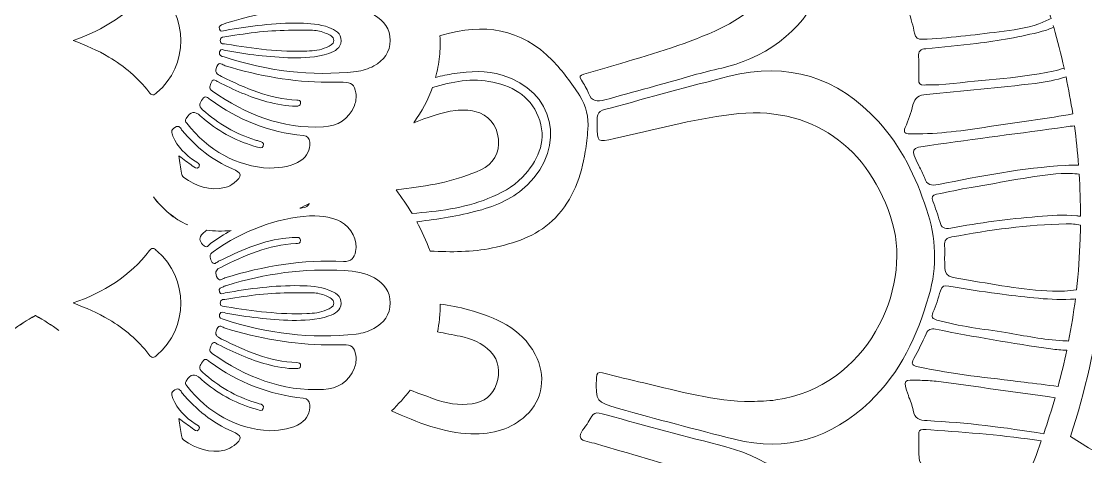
# Model space of a CAD drawing. Extents: x 705 to 8445, y -5934 to -84.
# Drawn here: x 7643.6 to 8133, y -932.6 to -732.3 of the extents above; entities that cross this region are included whole.
import ezdxf

# ---------------------------------------------------------------- set-up
doc = ezdxf.new("R2010")
doc.units = 0
doc.header["$MEASUREMENT"] = 0
doc.layers.add('Layer 1', color=7, linetype='Continuous')

# ---------------------------------------------------------------- blocks, each defined once
blk = doc.blocks.new('block 36')
at = {"layer": 'Layer 1', "lineweight": 0}
for points, knots in [([(8407.41, -639.1), (8384.61, -597.14), (8350.92, -557.08), (8310.01, -523.26), (8225.24, -453.22), (8114.63, -393.43), (7990.01, -350.27), (7990.01, -350.27), (7990.01, -350.25), (7990.01, -350.25), (7989.56, -348.29), (7988.99, -346.27), (7988.29, -344.21), (7986.75, -339.66), (7984.08, -333.09), (7978.64, -328.58), (7977.95, -328), (7977.23, -327.47), (7976.49, -327), (7976.49, -327), (7976.49, -327), (7976.48, -327), (7978.02, -308.1), (7974.42, -288.74), (7965.71, -269.33), (7961.26, -259.39), (7953.88, -252.44), (7946.75, -245.72), (7941.01, -240.31), (7935.58, -235.19), (7931.94, -228.82), (7930.86, -226.92), (7929.94, -224.87), (7928.96, -222.69), (7927.7, -219.87), (7926.38, -216.96), (7924.62, -214.13), (7917.57, -202.87), (7906.04, -196.8), (7894.77, -193.55), (7894.77, -193.55), (7893.39, -191.5), (7893.39, -191.5), (7850.97, -126.97), (7786.83, -102.16), (7740.49, -92.73), (7699.6, -84.39), (7665.74, -86.15), (7653.87, -87.19), (7653.82, -87.13), (7653.79, -87.09), (7653.76, -87.06), (7653.76, -87.06), (7653.58, -87.21), (7653.58, -87.21), (7652.01, -87.36), (7650.84, -87.48), (7650.14, -87.56), (7649.43, -87.48), (7648.26, -87.36), (7646.7, -87.21), (7646.7, -87.21), (7646.51, -87.06), (7646.51, -87.06), (7646.48, -87.09), (7646.45, -87.13), (7646.4, -87.19), (7634.53, -86.15), (7600.67, -84.39), (7559.78, -92.73), (7513.44, -102.16), (7449.3, -126.97), (7406.9, -191.48), (7406.9, -191.48), (7405.52, -193.55), (7405.52, -193.55), (7394.23, -196.8), (7382.7, -202.87), (7375.65, -214.13), (7373.89, -216.96), (7372.58, -219.87), (7371.31, -222.69), (7370.33, -224.87), (7369.41, -226.92), (7368.33, -228.82), (7364.69, -235.19), (7359.26, -240.31), (7353.52, -245.72), (7346.39, -252.44), (7339.01, -259.39), (7334.56, -269.33), (7325.85, -288.74), (7322.25, -308.1), (7323.79, -327), (7323.78, -327), (7323.78, -327), (7323.78, -327), (7323.05, -327.47), (7322.32, -327.99), (7321.63, -328.58), (7316.19, -333.09), (7313.52, -339.65), (7311.98, -344.21), (7311.29, -346.27), (7310.71, -348.29), (7310.26, -350.25), (7310.26, -350.25), (7310.26, -350.27), (7310.26, -350.27), (7185.64, -393.43), (7075.03, -453.22), (6990.26, -523.26), (6949.35, -557.08), (6915.66, -597.14), (6892.86, -639.1), (6867.06, -686.53), (6854.92, -735.81), (6856.74, -785.55), (6858.47, -832.44), (6871.11, -881.24), (6894.31, -930.56), (6926.3, -998.52), (6976.91, -1064.15), (7044.73, -1125.62), (7089.41, -1166.12), (7138.87, -1201.57), (7186.72, -1235.86), (7232.05, -1268.36), (7278.94, -1301.97), (7321.49, -1339.71), (7399.07, -1408.49), (7450.5, -1474.94), (7478.64, -1542.74), (7474.81, -1548.78), (7471.23, -1555.62), (7468.57, -1563.02), (7467.16, -1562.92), (7465.6, -1562.85), (7464, -1562.85), (7458.13, -1562.85), (7451.7, -1563.94), (7449.97, -1569.72), (7449.48, -1571.39), (7449.45, -1572.94), (7449.41, -1574.32), (7449.41, -1574.65), (7449.4, -1574.97), (7449.39, -1575.28), (7449.21, -1578.99), (7447.84, -1582.95), (7445.33, -1587.05), (7444.38, -1588.6), (7443.35, -1590.14), (7442.28, -1591.64), (7441.6, -1592.59), (7440.89, -1593.54), (7440.16, -1594.48), (7432.92, -1603.87), (7423.69, -1612.4), (7414.7, -1620.7), (7414.7, -1620.7), (7410.61, -1624.5), (7410.61, -1624.5), (7400.29, -1634.07), (7389.62, -1643.97), (7377.62, -1650.59), (7374.23, -1652.48), (7370.13, -1656.81), (7369.83, -1666.79), (7369.1, -1691.36), (7390.95, -1735.67), (7410.5, -1750.55), (7391.65, -1786.38), (7369.15, -1837.42), (7349.91, -1904.23), (7325.13, -1990.3), (7310.44, -2085.45), (7306.26, -2187.05), (7302.77, -2272.07), (7306.67, -2361.81), (7317.87, -2455.11), (7313.34, -2458.43), (7308.34, -2461.58), (7302.61, -2464.72), (7276.21, -2479.19), (7247.58, -2484.35), (7222, -2479.25), (7187.79, -2472.45), (7160.64, -2452.75), (7141.3, -2420.72), (7104.66, -2360.07), (7103.99, -2265.76), (7122.25, -2203.95), (7141.86, -2137.67), (7181.08, -2071.38), (7245.73, -1995.32), (7250.18, -1990.08), (7254.67, -1984.87), (7259.18, -1979.66), (7283.57, -1951.39), (7308.78, -1922.17), (7326.61, -1888.58), (7350.74, -1843.05), (7356.31, -1794.98), (7341.87, -1756.7), (7341.87, -1756.7), (7331.37, -1728.9), (7331.37, -1728.9), (7331.37, -1728.9), (7333.8, -1758.52), (7333.8, -1758.52), (7336.72, -1794.26), (7322.12, -1826.76), (7309.35, -1847.74), (7289.24, -1880.81), (7261.11, -1908.95), (7233.89, -1936.17), (7222.68, -1947.4), (7211.07, -1959.02), (7200.2, -1970.8), (7135.89, -2040.52), (7089.19, -2104.07), (7057.43, -2165.11), (7014.7, -2247.19), (6999.21, -2325.56), (7011.4, -2398), (7031.15, -2515.4), (7130.49, -2607.87), (7220.17, -2647.42), (7252.4, -2661.63), (7282.45, -2668.81), (7308.01, -2668.81), (7326.56, -2668.81), (7342.74, -2665.03), (7355.66, -2657.4), (7355.66, -2657.42), (7355.66, -2657.42), (7355.66, -2657.42), (7362.53, -2679.36), (7370.34, -2699.79), (7379.03, -2718.56), (7399.29, -2762.32), (7425.1, -2798.69), (7455.73, -2826.65), (7489.46, -2857.45), (7533.52, -2880.64), (7586.71, -2895.59), (7629.05, -2907.49), (7676.23, -2913.71), (7723.76, -2913.71), (7727.22, -2913.71), (7730.69, -2913.68), (7734.15, -2913.61), (7865.4, -2911.1), (7997.29, -2856.35), (8095.98, -2763.41), (8133.64, -2727.95), (8162.82, -2687.49), (8180.37, -2646.4), (8200.65, -2598.94), (8205.83, -2551.02), (8195.77, -2503.97), (8175.91, -2411.09), (8113.39, -2334), (8019.73, -2286.89), (7937.77, -2245.67), (7840.02, -2231.14), (7749.63, -2246.42), (7755.8, -2235.1), (7762.02, -2223.86), (7768.23, -2212.7), (7787.04, -2178.83), (7806.49, -2143.79), (7823.28, -2107.91), (7860.37, -2028.64), (7882.39, -1957.48), (7890.63, -1890.34), (7895.73, -1848.73), (7897.28, -1796.91), (7884.85, -1750.08), (7904.12, -1735.61), (7925.68, -1692.46), (7925.68, -1667.69), (7925.68, -1667.28), (7925.68, -1666.88), (7925.67, -1666.48), (7925.37, -1656.52), (7921.27, -1652.21), (7917.88, -1650.33), (7905.87, -1643.73), (7895.21, -1633.85), (7884.89, -1624.31), (7884.89, -1624.31), (7880.78, -1620.52), (7880.78, -1620.52), (7869.49, -1610.12), (7857.81, -1599.36), (7850.16, -1586.97), (7847.65, -1582.89), (7846.29, -1578.95), (7846.11, -1575.25), (7846.1, -1574.94), (7846.09, -1574.61), (7846.09, -1574.29), (7846.05, -1572.92), (7846.01, -1571.37), (7845.52, -1569.7), (7843.8, -1563.98), (7837.45, -1562.87), (7831.63, -1562.85), (7828.98, -1555.53), (7825.42, -1548.75), (7821.63, -1542.74), (7849.76, -1474.94), (7901.2, -1408.49), (7978.78, -1339.71), (8021.33, -1301.97), (8068.22, -1268.36), (8113.56, -1235.86), (8161.4, -1201.57), (8210.86, -1166.12), (8255.55, -1125.62), (8323.36, -1064.15), (8373.97, -998.52), (8405.96, -930.56), (8429.16, -881.24), (8441.8, -832.45), (8443.53, -785.55), (8445.35, -735.81), (8433.21, -686.53), (8407.41, -639.1)], [0, 0, 0, 0, 1, 1, 1, 2, 2, 2, 3, 3, 3, 4, 4, 4, 5, 5, 5, 6, 6, 6, 7, 7, 7, 8, 8, 8, 9, 9, 9, 10, 10, 10, 11, 11, 11, 12, 12, 12, 13, 13, 13, 14, 14, 14, 15, 15, 15, 16, 16, 16, 17, 17, 17, 18, 18, 18, 19, 19, 19, 20, 20, 20, 21, 21, 21, 22, 22, 22, 23, 23, 23, 24, 24, 24, 25, 25, 25, 26, 26, 26, 27, 27, 27, 28, 28, 28, 29, 29, 29, 30, 30, 30, 31, 31, 31, 32, 32, 32, 33, 33, 33, 34, 34, 34, 35, 35, 35, 36, 36, 36, 37, 37, 37, 38, 38, 38, 39, 39, 39, 40, 40, 40, 41, 41, 41, 42, 42, 42, 43, 43, 43, 44, 44, 44, 45, 45, 45, 46, 46, 46, 47, 47, 47, 48, 48, 48, 49, 49, 49, 50, 50, 50, 51, 51, 51, 52, 52, 52, 53, 53, 53, 54, 54, 54, 55, 55, 55, 56, 56, 56, 57, 57, 57, 58, 58, 58, 59, 59, 59, 60, 60, 60, 61, 61, 61, 62, 62, 62, 63, 63, 63, 64, 64, 64, 65, 65, 65, 66, 66, 66, 67, 67, 67, 68, 68, 68, 69, 69, 69, 70, 70, 70, 71, 71, 71, 72, 72, 72, 73, 73, 73, 74, 74, 74, 75, 75, 75, 76, 76, 76, 77, 77, 77, 78, 78, 78, 79, 79, 79, 80, 80, 80, 81, 81, 81, 82, 82, 82, 83, 83, 83, 84, 84, 84, 85, 85, 85, 86, 86, 86, 87, 87, 87, 88, 88, 88, 89, 89, 89, 90, 90, 90, 91, 91, 91, 92, 92, 92, 93, 93, 93, 94, 94, 94, 95, 95, 95, 96, 96, 96, 97, 97, 97, 98, 98, 98, 99, 99, 99, 100, 100, 100, 101, 101, 101, 102, 102, 102, 103, 103, 103, 104, 104, 104, 105, 105, 105, 106, 106, 106, 107, 107, 107, 108, 108, 108, 109, 109, 109, 110, 110, 110, 110]), ([(7901.13, -759.48), (7900, -757.79), (7900.4, -757.15), (7902.31, -756.62), (7907.99, -755.07), (7913.63, -753.35), (7919.28, -751.68), (7934.89, -747.06), (7950.45, -742.48), (7965.29, -735.53), (8008.84, -715.11), (8012.11, -656.62), (7983.27, -630.95), (7980.44, -628.45), (7977.79, -625.75), (7974.92, -623.3), (7963.55, -613.65), (7950.34, -609.14), (7935.46, -609.35), (7917.95, -609.57), (7902.89, -615.67), (7889.83, -627.4), (7876.49, -639.39), (7863.15, -651.37), (7850.07, -663.66), (7847.54, -666.03), (7846.54, -665.71), (7845.17, -662.8), (7843.88, -660.03), (7842.25, -657.39), (7840.56, -654.84), (7839.5, -653.24), (7839.81, -652.39), (7841.39, -651.52), (7843.67, -650.24), (7845.52, -648.41), (7847.41, -646.63), (7861.09, -633.77), (7873.88, -620), (7887.55, -607.17), (7903.93, -591.81), (7923.34, -585.97), (7945.65, -590.76), (7966.83, -595.3), (7984.15, -606.41), (7998.91, -621.84), (8007.85, -631.18), (8013.55, -642.33), (8016.04, -655.04), (8017.63, -663.15), (8018.5, -671.36), (8018.93, -679.62), (8019.23, -687.93), (8018.26, -696.11), (8016.16, -704.15), (8010.7, -725.12), (7998.88, -740.81), (7978.64, -749.63), (7970.24, -753.28), (7961.22, -754.66), (7952.5, -757.18), (7939.02, -761.07), (7925.47, -764.7), (7911.95, -768.5), (7908.51, -769.47), (7905.84, -769.35), (7904.41, -765.34), (7903.67, -763.27), (7902.35, -761.36), (7901.13, -759.48)], [0, 0, 0, 0, 1, 1, 1, 2, 2, 2, 3, 3, 3, 4, 4, 4, 5, 5, 5, 6, 6, 6, 7, 7, 7, 8, 8, 8, 9, 9, 9, 10, 10, 10, 11, 11, 11, 12, 12, 12, 13, 13, 13, 14, 14, 14, 15, 15, 15, 16, 16, 16, 17, 17, 17, 18, 18, 18, 19, 19, 19, 20, 20, 20, 21, 21, 21, 22, 22, 22, 23, 23, 23, 23]), ([(8111.5, -733.46), (8105.59, -735.6), (8099.38, -736.48), (8093.18, -737.19), (8081.46, -738.53), (8069.78, -740.2), (8057.98, -740.6), (8055.82, -740.67), (8054.78, -739.99), (8054.33, -737.82), (8053.63, -734.48), (8052.73, -731.16), (8051.67, -727.91), (8050.88, -725.49), (8051.57, -724.31), (8053.89, -723.32), (8064.84, -718.67), (8075.73, -713.86), (8086.66, -709.12), (8093.26, -706.26), (8099.93, -703.62), (8107.12, -702.96), (8109.4, -708.54), (8111.54, -714.18), (8113.5, -719.87), (8113.5, -719.87), (8113.76, -721.07), (8113.76, -721.07), (8113.81, -721.05), (8113.85, -721.04), (8113.9, -721.03), (8115.02, -724.34), (8116.07, -727.66), (8117.09, -731), (8115.31, -731.96), (8113.44, -732.77), (8111.5, -733.46)], [0, 0, 0, 0, 1, 1, 1, 2, 2, 2, 3, 3, 3, 4, 4, 4, 5, 5, 5, 6, 6, 6, 7, 7, 7, 8, 8, 8, 9, 9, 9, 10, 10, 10, 11, 11, 11, 12, 12, 12, 12]), ([(7702.61, -717.05), (7704.15, -715.04), (7705.02, -716.38), (7706.1, -717.3), (7720.6, -729.6), (7720.52, -752.9), (7706, -765.16), (7704.46, -766.46), (7703.61, -766.62), (7702.29, -764.85), (7697.29, -758.22), (7691.01, -753.02), (7683.91, -748.77), (7678.75, -745.68), (7673.23, -743.37), (7667.53, -741.15), (7681.55, -736.27), (7693.56, -728.8), (7702.61, -717.05)], [0, 0, 0, 0, 1, 1, 1, 2, 2, 2, 3, 3, 3, 4, 4, 4, 5, 5, 5, 6, 6, 6, 6]), ([(7805.7, -752.86), (7803.19, -754.27), (7800.42, -755.11), (7797.59, -755.44), (7776.87, -757.85), (7756.68, -755.13), (7736.92, -748.76), (7735.81, -748.41), (7734.2, -748.21), (7734.76, -746.36), (7735.32, -744.58), (7736.68, -745.66), (7737.64, -745.82), (7747.41, -747.57), (7757.24, -748.81), (7768.24, -749.15), (7773.21, -749.1), (7779.28, -749.15), (7785.07, -747.09), (7787.85, -746.11), (7790.55, -744.62), (7790.66, -741.33), (7790.78, -737.79), (7787.95, -736.28), (7785.09, -735.2), (7780.76, -733.59), (7776.2, -733.26), (7771.63, -733.19), (7760.07, -733), (7748.67, -734.54), (7737.31, -736.54), (7736.44, -736.7), (7735.26, -737.58), (7734.75, -735.98), (7734.24, -734.37), (7735.5, -734.07), (7736.55, -733.64), (7737.08, -733.41), (7737.6, -733.21), (7738.15, -733.05), (7755.72, -727.56), (7773.72, -725.19), (7792.11, -726.22), (7796.91, -726.48), (7801.69, -727.14), (7805.95, -729.57), (7810.4, -732.1), (7813.27, -735.85), (7813.25, -741.12), (7813.25, -746.53), (7810.3, -750.3), (7805.7, -752.86)], [0, 0, 0, 0, 1, 1, 1, 2, 2, 2, 3, 3, 3, 4, 4, 4, 5, 5, 5, 6, 6, 6, 7, 7, 7, 8, 8, 8, 9, 9, 9, 10, 10, 10, 11, 11, 11, 12, 12, 12, 13, 13, 13, 14, 14, 14, 15, 15, 15, 16, 16, 16, 17, 17, 17, 17]), ([(7836.13, -739), (7836.41, -738.92), (7836.7, -738.82), (7836.97, -738.72), (7856.15, -732.99), (7873.37, -735.53), (7887.82, -750.36), (7892.63, -755.28), (7896.7, -760.75), (7900.36, -766.56), (7903.38, -771.34), (7904.56, -776.53), (7904.12, -782.09), (7903.86, -785.51), (7903.5, -788.92), (7902.94, -792.28), (7901.04, -803.64), (7897.38, -814.26), (7889.17, -822.73), (7881.74, -830.4), (7872.11, -833.91), (7862, -836.22), (7852.64, -838.38), (7843.08, -838.6), (7833.51, -838.08), (7833.51, -838.08), (7831.58, -838.08), (7831.58, -838.08), (7829.85, -833.32), (7827.75, -828.8), (7825.44, -824.57), (7825.62, -824.54), (7825.79, -824.53), (7825.97, -824.51), (7835.33, -823.29), (7844.63, -821.92), (7853.77, -819.44), (7862.23, -817.13), (7870.01, -813.67), (7876.36, -807.54), (7894.59, -789.91), (7888.65, -764.17), (7864.75, -757.1), (7857.46, -754.94), (7850.05, -755.22), (7842.64, -756.37), (7839.74, -756.82), (7836.9, -757.43), (7834.11, -758.17), (7834.96, -755.03), (7835.57, -751.84), (7835.9, -748.57), (7836.23, -745.33), (7836.28, -742.14), (7836.13, -739)], [0, 0, 0, 0, 1, 1, 1, 2, 2, 2, 3, 3, 3, 4, 4, 4, 5, 5, 5, 6, 6, 6, 7, 7, 7, 8, 8, 8, 9, 9, 9, 10, 10, 10, 11, 11, 11, 12, 12, 12, 13, 13, 13, 14, 14, 14, 15, 15, 15, 16, 16, 16, 17, 17, 17, 18, 18, 18, 18]), ([(7735.01, -741.23), (7734.96, -739.14), (7736.98, -739.61), (7738.11, -739.4), (7748.1, -737.61), (7758.17, -736.47), (7768.32, -736.43), (7771.4, -736.43), (7774.48, -736.39), (7777.55, -736.46), (7779.73, -736.51), (7781.84, -737.01), (7783.83, -737.9), (7785.38, -738.59), (7787.33, -739.23), (7787.29, -741.23), (7787.26, -743.03), (7785.44, -743.66), (7784, -744.32), (7781.14, -745.63), (7778.07, -745.92), (7774.99, -746.03), (7762.51, -746.44), (7750.2, -744.98), (7737.95, -742.85), (7736.86, -742.66), (7735.06, -743.04), (7735.01, -741.23)], [0, 0, 0, 0, 1, 1, 1, 2, 2, 2, 3, 3, 3, 4, 4, 4, 5, 5, 5, 6, 6, 6, 7, 7, 7, 8, 8, 8, 9, 9, 9, 9]), ([(8118.08, -734.33), (8118.16, -734.58), (8118.23, -734.83), (8118.3, -735.09), (8118.3, -735.09), (8118.29, -735.09), (8118.29, -735.09), (8120.08, -741.3), (8121.68, -747.57), (8123.09, -753.88), (8123.09, -753.88), (8123.1, -753.88), (8123.1, -753.88), (8123.15, -754.08), (8123.2, -754.29), (8123.23, -754.5), (8123.18, -754.28), (8123.14, -754.08), (8123.09, -753.88), (8121.48, -754.39), (8119.84, -754.87), (8118.11, -755.22), (8100.78, -758.89), (8083.02, -759.52), (8065.44, -761.63), (8063.2, -761.63), (8060.95, -761.54), (8058.72, -761.67), (8056.86, -761.77), (8056.2, -761.05), (8056.24, -759.23), (8056.31, -755.69), (8056.44, -752.13), (8056.2, -748.61), (8056.02, -745.98), (8057.05, -745.14), (8059.53, -744.93), (8067.29, -744.24), (8075.04, -743.47), (8082.76, -742.53), (8092.95, -741.28), (8103.07, -739.57), (8113.01, -736.95), (8114.88, -736.46), (8116.63, -735.84), (8118.29, -735.09), (8118.22, -734.83), (8118.15, -734.58), (8118.08, -734.33)], [0, 0, 0, 0, 1, 1, 1, 2, 2, 2, 3, 3, 3, 4, 4, 4, 5, 5, 5, 6, 6, 6, 7, 7, 7, 8, 8, 8, 9, 9, 9, 10, 10, 10, 11, 11, 11, 12, 12, 12, 13, 13, 13, 14, 14, 14, 15, 15, 15, 16, 16, 16, 16]), ([(7796.79, -771.02), (7794.27, -777.56), (7789.07, -780.52), (7782.5, -780.89), (7763.46, -781.94), (7746.86, -775.13), (7731.52, -764.49), (7729.55, -763.13), (7730.45, -761.82), (7731.09, -760.4), (7731.96, -758.41), (7733.13, -759.73), (7734.12, -760.22), (7741.37, -763.8), (7748.68, -767.24), (7756.54, -769.34), (7760.94, -770.53), (7765.41, -771.36), (7770.01, -771.34), (7770.94, -771.34), (7771.91, -771.24), (7772.06, -770.04), (7772.21, -768.73), (7771.23, -768.6), (7770.28, -768.55), (7757.78, -768.06), (7746.67, -763.17), (7735.69, -757.74), (7733.52, -756.67), (7732.36, -755.69), (7733.5, -753.15), (7734.65, -750.58), (7736.23, -752.39), (7737.43, -752.75), (7752.75, -757.52), (7768.38, -760.26), (7784.44, -760.4), (7786.84, -760.4), (7789.23, -760.43), (7791.62, -760.39), (7795.49, -760.34), (7796.81, -761.44), (7797.45, -765.32), (7797.76, -767.27), (7797.51, -769.17), (7796.79, -771.02)], [0, 0, 0, 0, 1, 1, 1, 2, 2, 2, 3, 3, 3, 4, 4, 4, 5, 5, 5, 6, 6, 6, 7, 7, 7, 8, 8, 8, 9, 9, 9, 10, 10, 10, 11, 11, 11, 12, 12, 12, 13, 13, 13, 14, 14, 14, 15, 15, 15, 15]), ([(7971.53, -924.61), (7953.68, -920.15), (7935.92, -915.36), (7918.2, -910.4), (7907.75, -907.47), (7907.83, -907.42), (7908.07, -896.36), (7908.12, -894.08), (7908.67, -893.48), (7910.92, -894.08), (7917.2, -895.71), (7923.52, -897.19), (7929.83, -898.68), (7946.12, -902.52), (7962.3, -907.08), (7979.25, -907.28), (7983.02, -907.06), (7986.81, -907.07), (7990.54, -906.54), (8032.64, -900.67), (8052.88, -855.43), (8044.23, -825.41), (8034.05, -790.15), (8006.51, -770.38), (7970.1, -775.14), (7951.98, -777.5), (7934.25, -782.21), (7916.42, -786.23), (7908.37, -788.05), (7908.38, -788.09), (7908.37, -779.93), (7908.37, -773.93), (7908.34, -773.87), (7914.37, -772.25), (7932.59, -767.33), (7950.76, -762.24), (7969.06, -757.65), (7995.99, -750.87), (8018.92, -757.86), (8037.69, -778.42), (8048.32, -790.07), (8054.88, -803.87), (8059.83, -818.71), (8064.27, -832.02), (8064.88, -844.97), (8060.9, -858.61), (8055.54, -877.07), (8047.92, -894), (8033.69, -907.4), (8015.97, -924.07), (7995.56, -930.62), (7971.53, -924.61)], [0, 0, 0, 0, 1, 1, 1, 2, 2, 2, 3, 3, 3, 4, 4, 4, 5, 5, 5, 6, 6, 6, 7, 7, 7, 8, 8, 8, 9, 9, 9, 10, 10, 10, 11, 11, 11, 12, 12, 12, 13, 13, 13, 14, 14, 14, 15, 15, 15, 16, 16, 16, 17, 17, 17, 17]), ([(7820.77, -809.24), (7832.49, -807.73), (7844.12, -805.69), (7854.95, -800.66), (7860.7, -797.98), (7863.64, -792.76), (7863.01, -786.63), (7862.31, -779.86), (7858.5, -775.33), (7852.16, -773.79), (7849.26, -773.09), (7846.34, -773.03), (7843.37, -773.36), (7836.59, -774.12), (7830.35, -776.7), (7824.05, -779.04), (7827.76, -773.84), (7830.65, -768.4), (7832.67, -762.75), (7841.72, -760.09), (7850.94, -758.29), (7860.41, -760.3), (7870.55, -762.44), (7878.76, -767.66), (7882.01, -778.04), (7885.23, -788.3), (7880.89, -796.73), (7874, -804.07), (7869.63, -808.72), (7864.02, -811.53), (7858.19, -813.89), (7846.95, -818.45), (7835.14, -819.66), (7823.3, -820.81), (7820.95, -816.87), (7818.48, -813.22), (7816.02, -809.94), (7816.02, -809.94), (7816.03, -809.94), (7816.03, -809.94), (7817.61, -809.68), (7819.18, -809.44), (7820.77, -809.24)], [0, 0, 0, 0, 1, 1, 1, 2, 2, 2, 3, 3, 3, 4, 4, 4, 5, 5, 5, 6, 6, 6, 7, 7, 7, 8, 8, 8, 9, 9, 9, 10, 10, 10, 11, 11, 11, 12, 12, 12, 13, 13, 13, 14, 14, 14, 14]), ([(8092.9, -780.18), (8081.35, -781.81), (8069.83, -783.85), (8058.12, -784.05), (8056.12, -784.05), (8054.12, -784), (8052.11, -784.06), (8049.94, -784.12), (8049.07, -783.57), (8050.04, -781.19), (8051.42, -777.81), (8052.73, -774.36), (8053.6, -770.83), (8054.45, -767.38), (8056.32, -766.3), (8059.75, -765.97), (8076.44, -764.46), (8093.11, -762.8), (8109.76, -760.92), (8114.78, -760.34), (8119.53, -759.34), (8123.96, -757.89), (8125.14, -763.55), (8126.19, -769.26), (8127.06, -774.98), (8115.72, -776.92), (8104.31, -778.57), (8092.9, -780.18)], [0, 0, 0, 0, 1, 1, 1, 2, 2, 2, 3, 3, 3, 4, 4, 4, 5, 5, 5, 6, 6, 6, 7, 7, 7, 8, 8, 8, 9, 9, 9, 9]), ([(7772.14, -796.37), (7768.11, -799.18), (7763.44, -799.54), (7757.88, -799.93), (7742.54, -799.02), (7729.62, -791.92), (7719.68, -779.19), (7719.14, -778.51), (7718.88, -777.95), (7719.43, -777.07), (7721.52, -773.69), (7723.16, -773.38), (7726.06, -775.95), (7726.67, -776.47), (7727.27, -777), (7727.88, -777.51), (7735.07, -783.49), (7743.18, -787.72), (7752.2, -790.21), (7753.14, -790.46), (7754.36, -791.07), (7754.85, -789.72), (7755.4, -788.21), (7754.15, -787.8), (7753.02, -787.46), (7752.47, -787.29), (7751.92, -787.18), (7751.37, -787), (7742.21, -784.16), (7734.15, -779.42), (7727.01, -772.99), (7724.91, -771.12), (7725.75, -769.91), (7726.92, -768.17), (7728.37, -766.02), (7729.39, -767.57), (7730.48, -768.37), (7743.27, -777.69), (7757.49, -783.35), (7773.25, -784.94), (7775.28, -785.16), (7776.07, -786.11), (7776.23, -787.93), (7776.57, -791.57), (7775.1, -794.32), (7772.14, -796.37)], [0, 0, 0, 0, 1, 1, 1, 2, 2, 2, 3, 3, 3, 4, 4, 4, 5, 5, 5, 6, 6, 6, 7, 7, 7, 8, 8, 8, 9, 9, 9, 10, 10, 10, 11, 11, 11, 12, 12, 12, 13, 13, 13, 14, 14, 14, 15, 15, 15, 15]), ([(7717.65, -782.59), (7724.04, -790.19), (7731.5, -796.35), (7740.74, -800.2), (7745.12, -802.04), (7745.31, -803.65), (7741.48, -806.67), (7740.2, -807.67), (7738.78, -808.4), (7737.23, -808.79), (7730.13, -810.57), (7724.05, -808.08), (7718.33, -804.18), (7717.63, -803.7), (7717.37, -802.98), (7717.26, -802.15), (7716.94, -799.68), (7716.55, -797.22), (7716.13, -794.23), (7718.44, -795.96), (7720.3, -797.42), (7722.25, -798.75), (7723.11, -799.33), (7724.27, -800.61), (7725.19, -799.37), (7726.37, -797.78), (7724.52, -797.33), (7723.58, -796.71), (7719.14, -793.75), (7715.45, -790.16), (7713.35, -785.14), (7712.71, -783.6), (7712.26, -782.33), (7714.23, -781.14), (7716.36, -779.83), (7716.84, -781.64), (7717.65, -782.59)], [0, 0, 0, 0, 1, 1, 1, 2, 2, 2, 3, 3, 3, 4, 4, 4, 5, 5, 5, 6, 6, 6, 7, 7, 7, 8, 8, 8, 9, 9, 9, 10, 10, 10, 11, 11, 11, 12, 12, 12, 12]), ([(8058.89, -804.26), (8058.3, -802.36), (8057.18, -800.63), (8056.3, -798.83), (8052.39, -790.77), (8052.37, -790.66), (8061.19, -789.43), (8082.11, -786.53), (8103.04, -783.81), (8123.96, -780.9), (8125.26, -780.71), (8126.56, -780.57), (8127.84, -780.46), (8128.65, -786.47), (8129.28, -792.51), (8129.75, -798.58), (8127.78, -798.49), (8125.78, -798.5), (8123.76, -798.62), (8104.03, -799.81), (8084.67, -803.47), (8065.35, -807.42), (8062.07, -808.09), (8059.97, -807.77), (8058.89, -804.26)], [0, 0, 0, 0, 1, 1, 1, 2, 2, 2, 3, 3, 3, 4, 4, 4, 5, 5, 5, 6, 6, 6, 7, 7, 7, 8, 8, 8, 8]), ([(8128.92, -821.8), (8122.91, -821.13), (8116.9, -821.67), (8110.89, -822.16), (8097.48, -823.27), (8084.15, -824.96), (8070.94, -827.48), (8068.04, -828.03), (8066.62, -827.35), (8065.88, -824.42), (8065.07, -821.24), (8063.89, -818.14), (8062.71, -815.06), (8061.98, -813.16), (8062.35, -812.27), (8064.42, -811.88), (8069.77, -810.89), (8075.04, -809.61), (8080.39, -808.73), (8094.82, -806.41), (8109.13, -803.28), (8121.68, -802.33), (8124.59, -802.27), (8127.37, -802.36), (8130.02, -802.61), (8130.43, -809.07), (8130.62, -815.55), (8130.62, -822.04), (8130.07, -821.94), (8129.5, -821.87), (8128.92, -821.8)], [0, 0, 0, 0, 1, 1, 1, 2, 2, 2, 3, 3, 3, 4, 4, 4, 5, 5, 5, 6, 6, 6, 7, 7, 7, 8, 8, 8, 9, 9, 9, 10, 10, 10, 10]), ([(7720.24, -826.01), (7720.23, -826.02), (7720.22, -826.02), (7720.21, -826.03), (7713.76, -823.29), (7708.72, -818.72), (7704.35, -813.15), (7708.74, -818.71), (7713.8, -823.27), (7720.24, -826.01)], [0, 0, 0, 0, 1, 1, 1, 2, 2, 2, 3, 3, 3, 3]), ([(7775.99, -816.22), (7775.99, -816.22), (7775.99, -816.22), (7775.99, -816.23), (7775.55, -817.35), (7774.59, -818.01), (7772.74, -818.2), (7772.4, -818.23), (7772.07, -818.27), (7771.75, -818.32), (7773.14, -817.65), (7774.55, -816.94), (7775.99, -816.22)], [0, 0, 0, 0, 1, 1, 1, 2, 2, 2, 3, 3, 3, 4, 4, 4, 4]), ([(7733.4, -849.68), (7732.6, -847.44), (7733.32, -846.5), (7735.31, -845.52), (7746.3, -840.12), (7757.36, -835.05), (7769.9, -834.58), (7770.91, -834.54), (7772.18, -834.55), (7772.02, -833.05), (7771.89, -831.68), (7770.69, -831.69), (7769.65, -831.75), (7767.71, -831.86), (7765.77, -831.93), (7763.86, -832.21), (7753.33, -833.73), (7743.78, -838.05), (7734.37, -842.73), (7733.35, -843.24), (7732.11, -844.83), (7731.04, -842.63), (7730.23, -840.97), (7729.87, -839.7), (7731.83, -838.31), (7745.64, -828.52), (7760.94, -822.94), (7776.13, -821.83), (7782.89, -821.79), (7787.25, -822.71), (7790.42, -824.48), (7795.39, -827.26), (7798.47, -833.34), (7797.35, -838.24), (7796.68, -841.15), (7795.42, -842.94), (7791.79, -842.79), (7773.16, -841.97), (7755, -844.79), (7737.22, -850.4), (7735.99, -850.79), (7734.38, -852.45), (7733.4, -849.68)], [0, 0, 0, 0, 1, 1, 1, 2, 2, 2, 3, 3, 3, 4, 4, 4, 5, 5, 5, 6, 6, 6, 7, 7, 7, 8, 8, 8, 9, 9, 9, 10, 10, 10, 11, 11, 11, 12, 12, 12, 13, 13, 13, 14, 14, 14, 14]), ([(8296.66, -957.84), (8288.34, -958.36), (8279.47, -958.71), (8270.22, -958.75), (8228.1, -958.93), (8169.92, -952.79), (8125.98, -923.32), (8132.88, -902.32), (8137.64, -881.29), (8140.23, -860.34), (8155.49, -864.3), (8171.21, -865.98), (8186.8, -865.98), (8227.07, -865.98), (8266.66, -854.9), (8296.55, -843.61), (8320.03, -834.74), (8339.97, -824.96), (8354.11, -817.36), (8344.61, -865.86), (8324.1, -914.06), (8296.66, -957.84)], [0, 0, 0, 0, 1, 1, 1, 2, 2, 2, 3, 3, 3, 4, 4, 4, 5, 5, 5, 6, 6, 6, 7, 7, 7, 7]), ([(8117.78, -856.46), (8103.84, -855.97), (8090.2, -853.2), (8076.49, -850.98), (8068.16, -849.63), (8068.16, -849.6), (8068.16, -841.17), (8068.16, -839.29), (8068.31, -837.39), (8068.12, -835.53), (8067.88, -832.97), (8069.07, -831.98), (8071.43, -831.55), (8088.82, -828.36), (8106.3, -825.82), (8124.03, -825.53), (8126.25, -825.5), (8128.47, -825.65), (8130.62, -826.13), (8130.59, -828.21), (8130.56, -830.29), (8130.49, -832.37), (8130.24, -840.18), (8129.65, -848.01), (8128.77, -855.84), (8125.15, -856.53), (8121.47, -856.59), (8117.78, -856.46)], [0, 0, 0, 0, 1, 1, 1, 2, 2, 2, 3, 3, 3, 4, 4, 4, 5, 5, 5, 6, 6, 6, 7, 7, 7, 8, 8, 8, 9, 9, 9, 9]), ([(7727.02, -835.02), (7725.63, -833.18), (7725, -831.84), (7727.17, -829.91), (7727.75, -829.4), (7728.33, -828.91), (7728.92, -828.42), (7728.92, -828.42), (7728.93, -828.41), (7728.93, -828.41), (7732.4, -828.91), (7736.1, -828.97), (7740.08, -828.54), (7736.91, -830.28), (7733.84, -832.25), (7730.84, -834.41), (7729.81, -835.16), (7728.77, -837.34), (7727.02, -835.02)], [0, 0, 0, 0, 1, 1, 1, 2, 2, 2, 3, 3, 3, 4, 4, 4, 5, 5, 5, 6, 6, 6, 6]), ([(7702.61, -837.82), (7704.15, -835.82), (7705.02, -837.15), (7706.1, -838.07), (7720.6, -850.37), (7720.52, -873.67), (7706, -885.94), (7704.46, -887.24), (7703.61, -887.4), (7702.29, -885.63), (7697.29, -879), (7691.01, -873.79), (7683.91, -869.55), (7678.75, -866.46), (7673.23, -864.14), (7667.53, -861.92), (7681.55, -857.04), (7693.56, -849.57), (7702.61, -837.82)], [0, 0, 0, 0, 1, 1, 1, 2, 2, 2, 3, 3, 3, 4, 4, 4, 5, 5, 5, 6, 6, 6, 6]), ([(7805.7, -873.64), (7803.19, -875.05), (7800.42, -875.88), (7797.59, -876.22), (7776.87, -878.63), (7756.68, -875.91), (7736.92, -869.53), (7735.81, -869.19), (7734.2, -868.99), (7734.76, -867.14), (7735.32, -865.36), (7736.68, -866.43), (7737.64, -866.6), (7747.41, -868.34), (7757.24, -869.58), (7768.24, -869.93), (7773.21, -869.88), (7779.28, -869.93), (7785.07, -867.86), (7787.85, -866.89), (7790.55, -865.39), (7790.66, -862.1), (7790.78, -858.57), (7787.95, -857.05), (7785.09, -855.98), (7780.76, -854.37), (7776.2, -854.04), (7771.63, -853.96), (7760.07, -853.77), (7748.67, -855.31), (7737.31, -857.32), (7736.44, -857.47), (7735.26, -858.36), (7734.75, -856.76), (7734.24, -855.15), (7735.5, -854.85), (7736.55, -854.42), (7737.08, -854.19), (7737.6, -853.99), (7738.15, -853.82), (7755.72, -848.33), (7773.72, -845.97), (7792.11, -847), (7796.91, -847.26), (7801.69, -847.92), (7805.95, -850.35), (7810.4, -852.88), (7813.27, -856.63), (7813.25, -861.9), (7813.25, -867.3), (7810.3, -871.07), (7805.7, -873.64)], [0, 0, 0, 0, 1, 1, 1, 2, 2, 2, 3, 3, 3, 4, 4, 4, 5, 5, 5, 6, 6, 6, 7, 7, 7, 8, 8, 8, 9, 9, 9, 10, 10, 10, 11, 11, 11, 12, 12, 12, 13, 13, 13, 14, 14, 14, 15, 15, 15, 16, 16, 16, 17, 17, 17, 17]), ([(8122.53, -879.33), (8113.69, -878.77), (8104.99, -877.02), (8096.27, -875.56), (8085.7, -873.79), (8074.98, -872.78), (8064.63, -869.76), (8062.59, -869.18), (8061.94, -868.45), (8062.8, -866.33), (8064.11, -863.06), (8065.27, -859.69), (8066.24, -856.29), (8066.88, -854.04), (8068.03, -853.8), (8070.14, -854.16), (8077.57, -855.44), (8085.02, -856.67), (8092.51, -857.62), (8103.62, -859.01), (8114.75, -860.6), (8125.99, -860.23), (8126.76, -860.19), (8127.53, -860.13), (8128.27, -860.06), (8127.44, -866.5), (8126.41, -872.96), (8125.14, -879.41), (8124.27, -879.39), (8123.41, -879.39), (8122.53, -879.33)], [0, 0, 0, 0, 1, 1, 1, 2, 2, 2, 3, 3, 3, 4, 4, 4, 5, 5, 5, 6, 6, 6, 7, 7, 7, 8, 8, 8, 9, 9, 9, 10, 10, 10, 10]), ([(7735.01, -862.01), (7734.96, -859.92), (7736.98, -860.38), (7738.11, -860.18), (7748.1, -858.39), (7758.17, -857.25), (7768.32, -857.21), (7771.4, -857.21), (7774.48, -857.16), (7777.55, -857.23), (7779.73, -857.28), (7781.84, -857.78), (7783.83, -858.68), (7785.38, -859.37), (7787.33, -860), (7787.29, -862.01), (7787.26, -863.81), (7785.44, -864.44), (7784, -865.1), (7781.14, -866.41), (7778.07, -866.7), (7774.99, -866.8), (7762.51, -867.22), (7750.2, -865.75), (7737.95, -863.63), (7736.86, -863.44), (7735.06, -863.82), (7735.01, -862.01)], [0, 0, 0, 0, 1, 1, 1, 2, 2, 2, 3, 3, 3, 4, 4, 4, 5, 5, 5, 6, 6, 6, 7, 7, 7, 8, 8, 8, 9, 9, 9, 9]), ([(7822.41, -902.03), (7826.01, -903.37), (7829.61, -904.69), (7833.22, -905.98), (7838.92, -908.04), (7844.85, -909.26), (7850.94, -908.26), (7856.34, -907.38), (7860.44, -904.47), (7862.14, -899.14), (7863.83, -893.79), (7863.45, -888.46), (7859.37, -884.23), (7855.6, -880.34), (7850.6, -878.24), (7845.38, -877.21), (7841.92, -876.53), (7838.45, -875.86), (7834.98, -875.21), (7835.37, -873.28), (7835.7, -871.32), (7835.9, -869.34), (7836.14, -867.02), (7836.22, -864.73), (7836.21, -862.45), (7840.58, -863.04), (7844.92, -863.83), (7849.19, -865.05), (7861.67, -868.6), (7873.27, -873.13), (7879.92, -885.63), (7885, -895.14), (7883.66, -906.4), (7875.64, -913.74), (7868.92, -919.89), (7860.87, -922.32), (7850.3, -922.15), (7837.86, -921.62), (7825.84, -916.92), (7813.83, -911.57), (7817.03, -908.48), (7819.89, -905.3), (7822.41, -902.03)], [0, 0, 0, 0, 1, 1, 1, 2, 2, 2, 3, 3, 3, 4, 4, 4, 5, 5, 5, 6, 6, 6, 7, 7, 7, 8, 8, 8, 9, 9, 9, 10, 10, 10, 11, 11, 11, 12, 12, 12, 13, 13, 13, 14, 14, 14, 14]), ([(7650.14, -867.73), (7646.21, -869.83), (7642.66, -872.14), (7639.41, -874.58), (7642.66, -872.12), (7646.21, -869.82), (7650.14, -867.72), (7654.06, -869.82), (7657.62, -872.12), (7660.86, -874.58), (7657.62, -872.14), (7654.06, -869.83), (7650.14, -867.73)], [0, 0, 0, 0, 1, 1, 1, 2, 2, 2, 3, 3, 3, 4, 4, 4, 4]), ([(7796.79, -891.8), (7794.27, -898.34), (7789.07, -901.29), (7782.5, -901.66), (7763.46, -902.71), (7746.86, -895.9), (7731.52, -885.27), (7729.55, -883.91), (7730.45, -882.6), (7731.09, -881.18), (7731.96, -879.19), (7733.13, -880.51), (7734.12, -881), (7741.37, -884.58), (7748.68, -888.02), (7756.54, -890.12), (7760.94, -891.31), (7765.41, -892.13), (7770.01, -892.12), (7770.94, -892.12), (7771.91, -892.01), (7772.06, -890.82), (7772.21, -889.51), (7771.23, -889.38), (7770.28, -889.33), (7757.78, -888.84), (7746.67, -883.95), (7735.69, -878.52), (7733.52, -877.44), (7732.36, -876.47), (7733.5, -873.93), (7734.65, -871.36), (7736.23, -873.16), (7737.43, -873.53), (7752.75, -878.29), (7768.38, -881.04), (7784.44, -881.18), (7786.84, -881.18), (7789.23, -881.2), (7791.62, -881.17), (7795.49, -881.12), (7796.81, -882.22), (7797.45, -886.09), (7797.76, -888.05), (7797.51, -889.95), (7796.79, -891.8)], [0, 0, 0, 0, 1, 1, 1, 2, 2, 2, 3, 3, 3, 4, 4, 4, 5, 5, 5, 6, 6, 6, 7, 7, 7, 8, 8, 8, 9, 9, 9, 10, 10, 10, 11, 11, 11, 12, 12, 12, 13, 13, 13, 14, 14, 14, 15, 15, 15, 15]), ([(8104.66, -898.34), (8088.38, -896.34), (8072.06, -894.73), (8055.99, -891.28), (8053.4, -890.72), (8052.54, -890.07), (8054, -887.47), (8056.06, -883.76), (8057.93, -879.94), (8059.66, -876.07), (8060.62, -873.94), (8061.73, -873.53), (8064.03, -874), (8081.62, -877.48), (8099.3, -880.49), (8117.04, -883.04), (8119.5, -883.39), (8121.92, -883.59), (8124.29, -883.65), (8123.12, -889.18), (8121.81, -894.72), (8120.33, -900.28), (8115.09, -899.7), (8109.88, -898.98), (8104.66, -898.34)], [0, 0, 0, 0, 1, 1, 1, 2, 2, 2, 3, 3, 3, 4, 4, 4, 5, 5, 5, 6, 6, 6, 7, 7, 7, 8, 8, 8, 8]), ([(7772.14, -917.15), (7768.11, -919.95), (7763.44, -920.31), (7757.88, -920.71), (7742.54, -919.8), (7729.62, -912.7), (7719.68, -899.97), (7719.14, -899.29), (7718.88, -898.73), (7719.43, -897.85), (7721.52, -894.47), (7723.16, -894.16), (7726.06, -896.73), (7726.67, -897.25), (7727.27, -897.77), (7727.88, -898.29), (7735.07, -904.27), (7743.18, -908.5), (7752.2, -910.98), (7753.14, -911.23), (7754.36, -911.84), (7754.85, -910.49), (7755.4, -908.99), (7754.15, -908.57), (7753.02, -908.24), (7752.47, -908.07), (7751.92, -907.95), (7751.37, -907.77), (7742.21, -904.93), (7734.15, -900.2), (7727.01, -893.77), (7724.91, -891.89), (7725.75, -890.69), (7726.92, -888.95), (7728.37, -886.8), (7729.39, -888.35), (7730.48, -889.15), (7743.27, -898.47), (7757.49, -904.12), (7773.25, -905.72), (7775.28, -905.94), (7776.07, -906.89), (7776.23, -908.7), (7776.57, -912.34), (7775.1, -915.1), (7772.14, -917.15)], [0, 0, 0, 0, 1, 1, 1, 2, 2, 2, 3, 3, 3, 4, 4, 4, 5, 5, 5, 6, 6, 6, 7, 7, 7, 8, 8, 8, 9, 9, 9, 10, 10, 10, 11, 11, 11, 12, 12, 12, 13, 13, 13, 14, 14, 14, 15, 15, 15, 15]), ([(8060.09, -916.05), (8056.66, -915.89), (8054.29, -915.13), (8053.69, -911.24), (8053.32, -908.94), (8052.23, -906.77), (8051.47, -904.53), (8048.95, -897.14), (8048.95, -897.14), (8056.85, -897.45), (8059.33, -897.61), (8061.82, -897.6), (8064.27, -897.93), (8082.49, -900.42), (8100.72, -902.83), (8118.91, -905.48), (8117.34, -911.01), (8115.62, -916.54), (8113.73, -922.09), (8095.97, -919.2), (8078.11, -916.89), (8060.09, -916.05)], [0, 0, 0, 0, 1, 1, 1, 2, 2, 2, 3, 3, 3, 4, 4, 4, 5, 5, 5, 6, 6, 6, 7, 7, 7, 7]), ([(7740.74, -920.98), (7745.12, -922.82), (7745.31, -924.43), (7741.48, -927.45), (7740.2, -928.45), (7738.78, -929.18), (7737.23, -929.57), (7730.13, -931.35), (7724.05, -928.85), (7718.33, -924.95), (7717.63, -924.48), (7717.37, -923.76), (7717.26, -922.93), (7716.94, -920.46), (7716.55, -918), (7716.13, -915), (7718.44, -916.73), (7720.3, -918.2), (7722.25, -919.52), (7723.11, -920.11), (7724.27, -921.39), (7725.19, -920.15), (7726.37, -918.56), (7724.52, -918.11), (7723.58, -917.48), (7719.14, -914.53), (7715.45, -910.93), (7713.35, -905.91), (7712.71, -904.37), (7712.26, -903.11), (7714.23, -901.91), (7716.36, -900.6), (7716.84, -902.42), (7717.65, -903.37), (7724.04, -910.97), (7731.5, -917.13), (7740.74, -920.98)], [0, 0, 0, 0, 1, 1, 1, 2, 2, 2, 3, 3, 3, 4, 4, 4, 5, 5, 5, 6, 6, 6, 7, 7, 7, 8, 8, 8, 9, 9, 9, 10, 10, 10, 11, 11, 11, 12, 12, 12, 12]), ([(7851.27, -1019.16), (7864.89, -1032.57), (7878.61, -1045.87), (7893.79, -1057.59), (7910.37, -1070.38), (7929.12, -1075.8), (7949.36, -1070.8), (7972.84, -1065), (7990.55, -1051.46), (7997.74, -1027.01), (7998.74, -1023.62), (7999.53, -1020.16), (8000.32, -1016.71), (8003.96, -1000.91), (8001.48, -986.14), (7993.27, -972.1), (7984.06, -956.34), (7969.73, -947.36), (7953.38, -940.88), (7938.65, -935.05), (7923.22, -931.44), (7908.14, -926.73), (7905.56, -925.92), (7901.46, -925.66), (7900.82, -924.05), (7899.91, -921.79), (7902.96, -919.19), (7904.3, -916.75), (7906.96, -911.88), (7907.04, -911.89), (7912.52, -913.39), (7930.83, -918.44), (7949.2, -923.28), (7967.56, -928.12), (7989.22, -933.83), (8004.84, -946.89), (8013.25, -967.89), (8017.46, -978.42), (8019.05, -989.5), (8019.24, -1000.62), (8019.06, -1014.15), (8016.25, -1027.03), (8012.41, -1039.72), (8011.31, -1043.34), (8009.67, -1046.8), (8007.31, -1049.79), (7994.06, -1066.54), (7978.31, -1079.94), (7957.96, -1087.62), (7928.61, -1098.72), (7899.85, -1090.59), (7881.27, -1068.55), (7879.53, -1066.48), (7877.54, -1064.62), (7875.61, -1062.71), (7864.86, -1052.1), (7854.12, -1041.47), (7843.29, -1030.96), (7840.91, -1028.64), (7839.93, -1026.6), (7842.39, -1023.78), (7843.38, -1022.64), (7843.99, -1021.18), (7844.76, -1019.85), (7847.41, -1015.29), (7847.38, -1015.33), (7851.27, -1019.16)], [0, 0, 0, 0, 1, 1, 1, 2, 2, 2, 3, 3, 3, 4, 4, 4, 5, 5, 5, 6, 6, 6, 7, 7, 7, 8, 8, 8, 9, 9, 9, 10, 10, 10, 11, 11, 11, 12, 12, 12, 13, 13, 13, 14, 14, 14, 15, 15, 15, 16, 16, 16, 17, 17, 17, 18, 18, 18, 19, 19, 19, 20, 20, 20, 21, 21, 21, 22, 22, 22, 22]), ([(8064.13, -937.16), (8056.26, -936.48), (8056.26, -936.44), (8056.26, -928.5), (8056.26, -927.54), (8056.24, -926.6), (8056.26, -925.66), (8056.38, -919.97), (8055.26, -919.88), (8061.82, -920.32), (8078.8, -921.47), (8095.8, -922.77), (8112.6, -925.38), (8110.5, -931.34), (8108.23, -937.3), (8105.78, -943.29), (8092, -940.64), (8078.14, -938.38), (8064.13, -937.16)], [0, 0, 0, 0, 1, 1, 1, 2, 2, 2, 3, 3, 3, 4, 4, 4, 5, 5, 5, 6, 6, 6, 6])]:
    blk.add_open_spline(points, degree=3, knots=knots, dxfattribs=at)
blk = doc.blocks.new('block 35')
at = {"layer": 'Layer 1'}
blk.add_blockref('block 36', (0, 0), dxfattribs=at)
blk = doc.blocks.new('block 34')
at = {"layer": 'Layer 1'}
blk.add_blockref('block 35', (0, 0), dxfattribs=at)

msp = doc.modelspace()

# ---------------------------------------------------------------- block references
at = {"layer": 'Layer 1'}
msp.add_blockref('block 34', (0, 0), dxfattribs=at)

doc.saveas('drawing.dxf')
